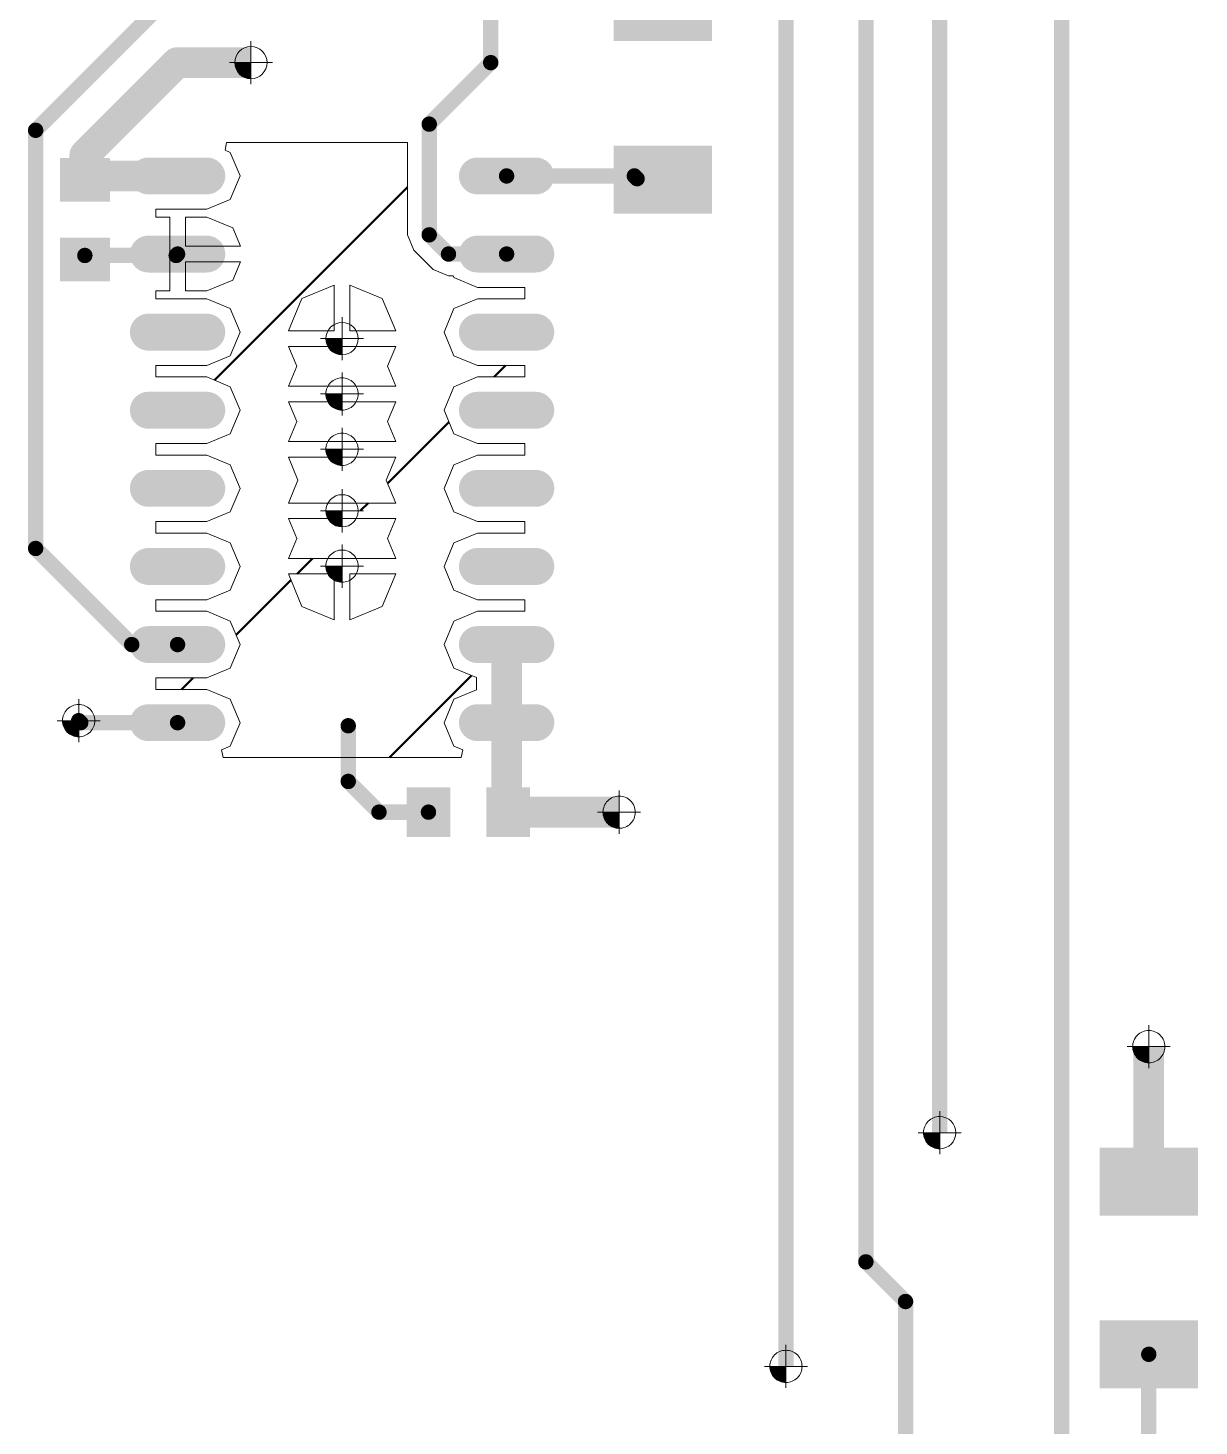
# Paper-space layout 'Layout1' of a CAD drawing. Header units: millimetres. Extents: x 0 to 841, y 0 to 594.
# Drawn here: x 190.11 to 228.19, y 356.93 to 402.39 of the extents above; entities that cross this region are included whole.
import ezdxf

# ---------------------------------------------------------------- set-up
doc = ezdxf.new("R2010")
doc.units = ezdxf.units.MM
doc.layers.get('0').update_dxf_attribs({"lineweight": 50})
for name, color, linetype in [('PDF _Геометрия', 7, 'Continuous'), ('PDF _Сплошная заливка', 7, 'Continuous'), ('TopLayer', 1, 'Continuous')]:
    doc.layers.add(name, color=color, linetype=linetype)

psp = doc.layouts.get("Layout1")

# ---------------------------------------------------------------- hatches: boundary and pattern name
h = psp.add_hatch()
h.set_pattern_fill('ANSI31', color=256, scale=2)
h.set_pattern_definition([(45, (-3061.2675, -2336.6747), (-4.490128, 4.490128), [])])
h.paths.add_polyline_path([(263.012, 501.629), (263.012, 502.521), (262.904, 502.521), (262.904, 503.055), (265.012, 503.055), (265.012, 503.563), (262.904, 503.563), (262.904, 504.097), (263.012, 504.097), (263.012, 504.845), (262.762, 505.012), (261.712, 504.577), (260.488, 505.084), (260.349, 505.418), (260.099, 505.418), (259.847, 504.809), (260.156, 504.063), (258.956, 504.063, -0.109718), (259.012, 503.809, -0.109718), (258.956, 503.555), (260.156, 503.555), (259.719, 502.501), (258.666, 502.065), (258.666, 503.265, -0.222109), (258.158, 503.265), (258.158, 502.065), (257.412, 502.374), (256.666, 502.065), (256.666, 503.265, -0.222109), (256.158, 503.265), (256.158, 502.065), (255.412, 502.374), (254.666, 502.065), (254.666, 503.265, -0.222109), (254.158, 503.265), (254.158, 502.065), (253.105, 502.501), (252.669, 503.555), (253.869, 503.555, -0.109718), (253.812, 503.809, -0.109718), (253.869, 504.063), (252.669, 504.063), (252.978, 504.809), (252.669, 505.555), (253.869, 505.555, -0.109718), (253.812, 505.809, -0.109718), (253.869, 506.063), (252.669, 506.063), (252.897, 506.614), (252.869, 506.656), (252.587, 506.629), (252.237, 505.784), (251.012, 505.277), (250.22, 505.605), (249.92, 505.605), (249.92, 505.563), (247.812, 505.563), (247.812, 505.055), (249.92, 505.055), (249.92, 504.521), (249.812, 504.521), (249.812, 502.629), (249.812, 500.629), (249.812, 499.629), (247.869, 499.629), (247.812, 499.605), (247.412, 499.605), (247.412, 496.809), (250.209, 496.809), (250.209, 497.209), (250.232, 497.265), (250.232, 499.209), (262.592, 499.209), (262.592, 497.265), (262.616, 497.209), (262.616, 496.809), (265.412, 496.809), (265.412, 499.605), (265.012, 499.605), (264.955, 499.629), (263.012, 499.629)])
h.paths.add_polyline_path([(263.012, 511.989), (264.955, 511.989), (265.012, 512.012), (265.412, 512.012), (265.412, 512.296), (265.204, 512.435), (264.958, 512.333), (263.734, 512.84), (263.226, 514.065), (263.448, 514.601), (263.309, 514.809), (262.616, 514.809), (262.616, 514.409), (262.592, 514.352), (262.592, 512.409), (258.7, 512.409), (258.7, 512.301), (258.166, 512.301), (258.166, 514.409), (257.658, 514.409), (257.658, 512.301), (257.616, 512.301), (257.616, 512.001), (257.944, 511.209), (257.437, 509.984), (256.832, 509.733), (256.832, 509.483), (257.412, 509.243), (258.158, 509.552), (258.158, 508.352, -0.222109), (258.666, 508.352), (258.666, 509.552), (259.719, 509.116), (260.156, 508.063), (258.956, 508.063, -0.109718), (259.012, 507.809, -0.109718), (258.956, 507.555), (260.156, 507.555), (259.905, 506.949), (259.947, 506.882), (260.228, 506.907), (260.488, 507.533), (261.712, 508.04), (262.762, 507.605), (262.783, 507.607), (263.012, 507.772), (263.012, 509.629)])
h.paths.add_polyline_path([(254.48, 511.209), (254.891, 512.201), (254.752, 512.409), (250.232, 512.409), (250.232, 514.352), (250.209, 514.409), (250.209, 514.809), (247.412, 514.809), (247.412, 512.012), (247.812, 512.012), (247.869, 511.989), (249.812, 511.989), (249.812, 509.629), (249.812, 508.468), (250.02, 508.329), (251.012, 508.74), (252.237, 508.233), (252.353, 507.953), (252.623, 507.953), (253.105, 509.116), (254.158, 509.552), (254.158, 508.352, -0.222109), (254.666, 508.352), (254.666, 509.552), (255.412, 509.243), (255.793, 509.401), (255.793, 509.651), (254.988, 509.984)])
h.paths.add_polyline_path([(203.958, 381.574), (203.641, 382.34), (203.958, 383.105), (204.724, 383.422), (206.262, 383.422), (206.262, 383.797), (204.724, 383.797), (203.958, 384.114), (203.641, 384.88), (203.958, 385.645), (204.724, 385.962), (206.262, 385.962), (206.262, 386.337), (204.724, 386.337), (203.958, 386.654), (203.641, 387.42), (203.958, 388.185), (204.724, 388.502), (206.262, 388.502), (206.262, 388.877), (204.724, 388.877), (203.958, 389.194), (203.641, 389.96), (203.958, 390.725), (204.724, 391.042), (206.262, 391.042), (206.262, 391.417), (204.724, 391.417), (203.958, 391.734), (203.641, 392.5), (203.958, 393.265), (204.724, 393.582), (206.262, 393.582), (206.262, 393.957), (204.724, 393.957), (203.958, 394.274), (203.933, 394.336), (203.784, 394.336), (203.286, 394.542), (202.661, 395.168), (202.455, 395.665), (202.455, 398.665), (196.57, 398.665), (196.52, 398.415), (196.689, 398.345), (197.006, 397.58), (196.689, 396.814), (195.924, 396.497), (194.262, 396.497), (194.262, 396.239), (194.72, 396.239), (194.72, 395.04), (194.812, 395.04, -0.169966), (194.865, 395.102, -0.766507), (195.099, 395.04), (195.624, 395.04, -0.257933), (195.764, 395.294), (195.228, 395.294), (195.228, 396.239), (195.924, 396.239), (196.772, 395.888), (197.018, 395.294), (196.083, 395.294, -0.257933), (196.224, 395.04, -0.257916), (196.083, 394.786), (197.018, 394.786), (196.772, 394.192), (195.924, 393.84), (195.228, 393.84), (195.228, 394.786), (195.764, 394.786, -0.257916), (195.624, 395.04), (195.099, 395.04, -0.267396), (195.036, 394.932, -0.766507), (194.803, 394.994), (194.72, 394.994), (194.72, 393.84), (194.262, 393.84), (194.262, 393.582), (195.924, 393.582), (196.689, 393.265), (197.006, 392.5), (196.689, 391.734), (195.924, 391.417), (194.262, 391.417), (194.262, 391.042), (195.924, 391.042), (196.689, 390.725), (197.006, 389.96), (196.689, 389.194), (195.924, 388.877), (194.262, 388.877), (194.262, 388.502), (195.924, 388.502), (196.689, 388.185), (197.006, 387.42), (196.689, 386.654), (195.924, 386.337), (194.262, 386.337), (194.262, 385.962), (195.924, 385.962), (196.689, 385.645), (197.006, 384.88), (196.689, 384.114), (195.924, 383.797), (194.262, 383.797), (194.262, 383.422), (195.924, 383.422), (196.689, 383.105), (197.006, 382.34), (196.689, 381.574), (195.924, 381.257), (194.262, 381.257), (194.262, 380.882), (195.924, 380.882), (196.689, 380.565), (197.006, 379.8), (196.689, 379.034), (196.401, 378.915), (196.451, 378.665), (200.524, 378.665), (200.524, 379.575, -0.414214), (200.399, 379.7, -1), (200.649, 379.7, -0.414214), (200.524, 379.575), (200.524, 378.665), (204.196, 378.665), (204.246, 378.915), (203.958, 379.034), (203.641, 379.8), (203.958, 380.565), (204.699, 380.872), (204.699, 381.267)])
h.paths.add_polyline_path([(200.578, 383.146), (200.578, 384.346, -0.222109), (200.07, 384.346), (200.07, 383.146), (199.016, 383.582), (198.58, 384.636), (199.78, 384.636, -0.109718), (199.724, 384.89, -0.109718), (199.78, 385.144), (198.58, 385.144), (198.848, 385.79), (198.58, 386.436), (199.78, 386.436, -0.109718), (199.724, 386.69, -0.109718), (199.78, 386.944), (198.58, 386.944), (198.889, 387.69), (198.58, 388.436), (199.78, 388.436, -0.109718), (199.724, 388.69, -0.109718), (199.78, 388.944), (198.58, 388.944), (198.848, 389.59), (198.58, 390.236), (199.78, 390.236, -0.109718), (199.724, 390.49, -0.109718), (199.78, 390.744), (198.58, 390.744), (198.848, 391.39), (198.58, 392.036), (199.78, 392.036, -0.109718), (199.724, 392.29, -0.109718), (199.78, 392.544), (198.58, 392.544), (199.016, 393.597), (200.07, 394.033), (200.07, 392.833, -0.222109), (200.578, 392.833), (200.578, 394.033), (201.631, 393.597), (202.067, 392.544), (200.867, 392.544, -0.109718), (200.924, 392.29, -0.109718), (200.867, 392.036), (202.067, 392.036), (201.8, 391.39), (202.067, 390.744), (200.867, 390.744, -0.109718), (200.924, 390.49, -0.109718), (200.867, 390.236), (202.067, 390.236), (201.8, 389.59), (202.067, 388.944), (200.867, 388.944, -0.109718), (200.924, 388.69, -0.109718), (200.867, 388.436), (202.067, 388.436), (201.758, 387.69), (202.067, 386.944), (200.867, 386.944, -0.109718), (200.924, 386.69, -0.109718), (200.867, 386.436), (202.067, 386.436), (201.8, 385.79), (202.067, 385.144), (200.867, 385.144, -0.109718), (200.924, 384.89, -0.109718), (200.867, 384.636), (202.067, 384.636), (201.631, 383.582)], flags=16)
h.paths.add_polyline_path([(199.974, 384.89, -1), (200.674, 384.89, -1)], flags=0)
h.paths.add_polyline_path([(199.974, 386.69, -1), (200.674, 386.69, -1)], flags=0)
h.paths.add_polyline_path([(199.974, 388.69, -1), (200.674, 388.69, -1)], flags=0)
h.paths.add_polyline_path([(199.974, 390.49, -1), (200.674, 390.49, -1)], flags=0)
h.paths.add_polyline_path([(199.974, 392.29, -1), (200.674, 392.29, -1)], flags=0)
at = {"layer": 'PDF _Сплошная заливка', "transparency": 33554559}
for points in [[(196.833, 401.265, 0.414259), (197.358, 400.74), (197.358, 400.74), (197.358, 400.74), (197.358, 401.265), (197.358, 401.265)], [(199.799, 392.29, 0.198848), (199.952, 391.918), (199.952, 391.918, 0.198848), (200.324, 391.765), (200.324, 391.765), (200.324, 391.765), (200.324, 392.29), (200.324, 392.29)], [(199.799, 390.489, 0.19888), (199.952, 390.118), (199.952, 390.118, 0.198969), (200.324, 389.965), (200.324, 389.965), (200.324, 389.965), (200.324, 390.489), (200.324, 390.489)], [(199.799, 388.689, 0.19888), (199.952, 388.318), (199.952, 388.318, 0.198956), (200.324, 388.164), (200.324, 388.164), (200.324, 388.164), (200.324, 388.689), (200.324, 388.689)], [(199.799, 386.69, 0.198848), (199.952, 386.318), (199.952, 386.318, 0.198848), (200.324, 386.165), (200.324, 386.165), (200.324, 386.165), (200.324, 386.69), (200.324, 386.69)], [(199.799, 384.89, 0.198898), (199.952, 384.518), (199.952, 384.518, 0.198848), (200.324, 384.365), (200.324, 384.365), (200.324, 384.365), (200.324, 384.89), (200.324, 384.89)], [(191.233, 379.865, 0.414259), (191.758, 379.34), (191.758, 379.34), (191.758, 379.34), (191.758, 379.865), (191.758, 379.865)], [(208.809, 376.889, 0.414186), (209.334, 376.364), (209.334, 376.364), (209.334, 376.364), (209.334, 376.889), (209.334, 376.889)], [(226.033, 369.265, 0.414158), (226.558, 368.74), (226.558, 368.74), (226.558, 368.74), (226.558, 369.265), (226.558, 369.265)], [(219.233, 366.465, 0.414158), (219.758, 365.94), (219.758, 365.94), (219.758, 365.94), (219.758, 366.465), (219.758, 366.465)], [(214.233, 358.865, 0.414208), (214.758, 358.34), (214.758, 358.34), (214.758, 358.34), (214.758, 358.865), (214.758, 358.865)]]:
    psp.add_hatch(color=7, dxfattribs=at).paths.add_polyline_path(points)

# ---------------------------------------------------------------- linework, layer by layer
at = {"layer": 'PDF _Геометрия', "lineweight": 9}
for points in [[(197.358, 400.565), (197.358, 401.965)], [(198.059, 401.265), (196.658, 401.265)], [(200.323, 391.589), (200.323, 392.99)], [(201.023, 392.289), (199.623, 392.289)], [(200.323, 389.79), (200.323, 391.19)], [(201.023, 390.49), (199.623, 390.49)], [(200.323, 387.99), (200.323, 389.39)], [(201.023, 388.69), (199.623, 388.69)], [(200.323, 385.989), (200.323, 387.39)], [(201.023, 386.689), (199.623, 386.689)], [(200.323, 384.19), (200.323, 385.59)], [(201.023, 384.89), (199.623, 384.89)], [(191.758, 379.165), (191.758, 380.565)], [(192.459, 379.865), (191.058, 379.865)], [(209.333, 376.189), (209.333, 377.589)], [(210.033, 376.889), (208.633, 376.889)], [(226.558, 368.565), (226.558, 369.965)], [(227.258, 369.265), (225.858, 369.265)], [(219.758, 365.765), (219.758, 367.165)], [(220.459, 366.465), (219.058, 366.465)], [(214.758, 358.165), (214.758, 359.565)], [(215.458, 358.865), (214.058, 358.865)]]:
    psp.add_lwpolyline(points, dxfattribs=at)
for points in [[(197.883, 401.265, 0.414036), (197.358, 401.79, 0.414036), (196.833, 401.265, 0.413811), (197.358, 400.74, 0.413811)], [(200.848, 392.289, 0.414036), (200.323, 392.815, 0.414036), (199.798, 392.289, 0.413811), (200.323, 391.764, 0.413811)], [(200.848, 390.49, 0.414315), (200.323, 391.015, 0.414315), (199.798, 390.49, 0.414315), (200.323, 389.965, 0.414315)], [(200.848, 388.69, 0.414315), (200.323, 389.215, 0.414315), (199.798, 388.69, 0.414315), (200.323, 388.165, 0.414315)], [(200.848, 386.689, 0.414036), (200.323, 387.215, 0.414036), (199.798, 386.689, 0.413811), (200.323, 386.164, 0.413811)], [(200.848, 384.89, 0.414315), (200.323, 385.415, 0.414315), (199.798, 384.89, 0.414315), (200.323, 384.365, 0.414315)], [(192.283, 379.865, 0.414315), (191.758, 380.39, 0.414315), (191.233, 379.865, 0.414315), (191.758, 379.34, 0.414315)], [(209.858, 376.889, 0.414315), (209.333, 377.414, 0.414315), (208.808, 376.889, 0.414315), (209.333, 376.364, 0.414315)], [(227.083, 369.265, 0.414315), (226.558, 369.79, 0.414315), (226.033, 369.265, 0.414315), (226.558, 368.74, 0.414315)], [(220.284, 366.465, 0.414036), (219.758, 366.99, 0.414315), (219.233, 366.465, 0.414315), (219.758, 365.94, 0.414036)], [(215.283, 358.865, 0.414315), (214.758, 359.39, 0.414315), (214.233, 358.865, 0.414315), (214.758, 358.34, 0.414315)]]:
    psp.add_lwpolyline(points, format="xyb", close=True, dxfattribs=at)
at = {"layer": 'TopLayer', "lineweight": 20}
for p, q in [((196.52, 398.415), (196.57, 398.665)), ((196.689, 398.345), (196.52, 398.415)), ((196.57, 398.665), (202.455, 398.665)), ((197.006, 397.58), (196.689, 398.345)), ((202.455, 398.665), (202.455, 395.665)), ((196.689, 396.814), (197.006, 397.58)), ((194.262, 396.239), (194.262, 396.497)), ((194.262, 396.497), (195.924, 396.497)), ((195.924, 396.497), (196.689, 396.814)), ((194.72, 396.239), (194.262, 396.239)), ((194.72, 395.04), (194.72, 396.239)), ((195.924, 396.239), (195.228, 396.239)), ((195.228, 396.239), (195.228, 395.294)), ((196.772, 395.888), (195.924, 396.239)), ((197.018, 395.294), (196.772, 395.888)), ((202.455, 395.665), (202.661, 395.168)), ((195.228, 395.294), (197.018, 395.294)), ((202.661, 395.168), (203.286, 394.542)), ((194.72, 393.84), (194.72, 395.04)), ((197.018, 394.786), (195.228, 394.786)), ((195.228, 394.786), (195.228, 393.84)), ((196.772, 394.192), (197.018, 394.786)), ((203.286, 394.542), (203.784, 394.336)), ((203.784, 394.336), (203.933, 394.336)), ((203.933, 394.336), (203.958, 394.274)), ((203.958, 394.274), (204.724, 393.957)), ((194.262, 393.582), (194.262, 393.84)), ((194.262, 393.84), (194.72, 393.84)), ((195.228, 393.84), (195.924, 393.84)), ((195.924, 393.84), (196.772, 394.192)), ((200.07, 394.033), (199.016, 393.597)), ((200.07, 392.544), (200.07, 394.033)), ((201.631, 393.597), (200.578, 394.033)), ((200.578, 394.033), (200.578, 392.544)), ((204.724, 393.957), (206.262, 393.957)), ((206.262, 393.957), (206.262, 393.582)), ((195.924, 393.582), (194.262, 393.582)), ((196.689, 393.265), (195.924, 393.582)), ((199.016, 393.597), (198.58, 392.544)), ((202.067, 392.544), (201.631, 393.597)), ((204.724, 393.582), (203.958, 393.265)), ((206.262, 393.582), (204.724, 393.582)), ((197.006, 392.5), (196.689, 393.265)), ((203.958, 393.265), (203.641, 392.5)), ((196.689, 391.734), (197.006, 392.5)), ((198.58, 392.544), (200.07, 392.544)), ((200.578, 392.544), (202.067, 392.544)), ((203.641, 392.5), (203.958, 391.734)), ((202.067, 392.036), (198.58, 392.036)), ((198.58, 392.036), (198.848, 391.39)), ((201.8, 391.39), (202.067, 392.036)), ((195.924, 391.417), (196.689, 391.734)), ((203.958, 391.734), (204.724, 391.417)), ((194.262, 391.042), (194.262, 391.417)), ((194.262, 391.417), (195.924, 391.417)), ((195.924, 391.042), (194.262, 391.042)), ((196.689, 390.725), (195.924, 391.042)), ((198.848, 391.39), (198.58, 390.744)), ((202.067, 390.744), (201.8, 391.39)), ((204.724, 391.042), (203.958, 390.725)), ((204.724, 391.417), (206.262, 391.417)), ((206.262, 391.042), (204.724, 391.042)), ((206.262, 391.417), (206.262, 391.042)), ((197.006, 389.96), (196.689, 390.725)), ((198.58, 390.744), (202.067, 390.744)), ((203.958, 390.725), (203.641, 389.96)), ((202.067, 390.236), (198.58, 390.236)), ((198.58, 390.236), (198.848, 389.59)), ((201.8, 389.59), (202.067, 390.236)), ((196.689, 389.194), (197.006, 389.96)), ((203.641, 389.96), (203.958, 389.194)), ((198.848, 389.59), (198.58, 388.944)), ((202.067, 388.944), (201.8, 389.59)), ((194.262, 388.502), (194.262, 388.877)), ((194.262, 388.877), (195.924, 388.877)), ((195.924, 388.877), (196.689, 389.194)), ((198.58, 388.944), (202.067, 388.944)), ((203.958, 389.194), (204.724, 388.877)), ((204.724, 388.877), (206.262, 388.877)), ((206.262, 388.877), (206.262, 388.502)), ((195.924, 388.502), (194.262, 388.502)), ((196.689, 388.185), (195.924, 388.502)), ((202.067, 388.436), (198.58, 388.436)), ((198.58, 388.436), (198.889, 387.69)), ((201.758, 387.69), (202.067, 388.436)), ((204.724, 388.502), (203.958, 388.185)), ((206.262, 388.502), (204.724, 388.502)), ((197.006, 387.42), (196.689, 388.185)), ((203.958, 388.185), (203.641, 387.42)), ((196.689, 386.654), (197.006, 387.42)), ((198.889, 387.69), (198.58, 386.944)), ((202.067, 386.944), (201.758, 387.69)), ((203.641, 387.42), (203.958, 386.654)), ((198.58, 386.944), (202.067, 386.944)), ((195.924, 386.337), (196.689, 386.654)), ((203.958, 386.654), (204.724, 386.337)), ((194.262, 385.962), (194.262, 386.337)), ((194.262, 386.337), (195.924, 386.337)), ((202.067, 386.436), (198.58, 386.436)), ((198.58, 386.436), (198.848, 385.79)), ((201.8, 385.79), (202.067, 386.436)), ((204.724, 386.337), (206.262, 386.337)), ((206.262, 386.337), (206.262, 385.962)), ((195.924, 385.962), (194.262, 385.962)), ((196.689, 385.645), (195.924, 385.962)), ((197.006, 384.88), (196.689, 385.645)), ((198.848, 385.79), (198.58, 385.144)), ((202.067, 385.144), (201.8, 385.79)), ((203.958, 385.645), (203.641, 384.88)), ((204.724, 385.962), (203.958, 385.645)), ((206.262, 385.962), (204.724, 385.962)), ((198.58, 385.144), (202.067, 385.144)), ((196.689, 384.114), (197.006, 384.88)), ((203.641, 384.88), (203.958, 384.114)), ((200.07, 384.636), (198.58, 384.636)), ((198.58, 384.636), (199.016, 383.582)), ((200.07, 383.146), (200.07, 384.636)), ((202.067, 384.636), (200.578, 384.636)), ((200.578, 384.636), (200.578, 383.146)), ((201.631, 383.582), (202.067, 384.636)), ((194.262, 383.422), (194.262, 383.797)), ((194.262, 383.797), (195.924, 383.797)), ((195.924, 383.797), (196.689, 384.114)), ((203.958, 384.114), (204.724, 383.797)), ((204.724, 383.797), (206.262, 383.797)), ((206.262, 383.797), (206.262, 383.422)), ((195.924, 383.422), (194.262, 383.422)), ((196.689, 383.105), (195.924, 383.422)), ((199.016, 383.582), (200.07, 383.146)), ((200.578, 383.146), (201.631, 383.582)), ((204.724, 383.422), (203.958, 383.105)), ((206.262, 383.422), (204.724, 383.422)), ((197.006, 382.34), (196.689, 383.105)), ((203.958, 383.105), (203.641, 382.34)), ((196.689, 381.574), (197.006, 382.34)), ((203.641, 382.34), (203.958, 381.574)), ((195.924, 381.257), (196.689, 381.574)), ((203.958, 381.574), (204.699, 381.267)), ((194.262, 380.882), (194.262, 381.257)), ((194.262, 381.257), (195.924, 381.257)), ((204.699, 381.267), (204.699, 380.872)), ((195.924, 380.882), (194.262, 380.882)), ((196.689, 380.565), (195.924, 380.882)), ((197.006, 379.8), (196.689, 380.565)), ((203.958, 380.565), (203.641, 379.8)), ((204.699, 380.872), (203.958, 380.565)), ((196.689, 379.034), (197.006, 379.8)), ((203.641, 379.8), (203.958, 379.034)), ((196.401, 378.915), (196.689, 379.034)), ((196.451, 378.665), (196.401, 378.915)), ((203.958, 379.034), (204.246, 378.915)), ((204.246, 378.915), (204.196, 378.665)), ((204.196, 378.665), (196.451, 378.665))]:
    psp.add_line(p, q, dxfattribs=at)
for points, const_width in [([(205.158, 401.265), (205.158, 418.065)], 0.5), ([(219.758, 366.465), (219.758, 417.065)], 0.5), ([(223.728, 351.813), (223.728, 409.835)], 0.5), ([(217.358, 362.265), (217.358, 408.465)], 0.5), ([(190.358, 399.065), (198.158, 406.865)], 0.5), ([(214.758, 358.865), (214.758, 403.865)], 0.5), ([(191.958, 398.265), (194.958, 401.265)], 1), ([(194.958, 401.265), (197.358, 401.265)], 1), ([(203.158, 399.265), (205.158, 401.265)], 0.5), ([(190.358, 385.465), (190.358, 399.065)], 0.5), ([(203.158, 395.665), (203.158, 399.265)], 0.5), ([(191.958, 397.456), (191.958, 398.265)], 1), ([(191.958, 397.456), (192.082, 397.58)], 1), ([(192.082, 397.58), (194.974, 397.58)], 1), ([(195.924, 397.58), (194.024, 397.58)], 1.2), ([(206.624, 397.58), (204.724, 397.58)], 1.2), ([(205.674, 397.58), (209.828, 397.58)], 0.5), ([(209.828, 397.58), (209.918, 397.49)], 0.5), ([(195.924, 395.04), (194.024, 395.04)], 1.2), ([(203.158, 395.665), (203.784, 395.04)], 0.5), ([(206.624, 395.04), (204.724, 395.04)], 1.2), ([(191.958, 394.994), (194.928, 394.994)], 0.5), ([(194.928, 394.994), (194.974, 395.04)], 0.5), ([(203.784, 395.04), (205.674, 395.04)], 0.5), ([(195.924, 392.5), (194.024, 392.5)], 1.2), ([(206.624, 392.5), (204.724, 392.5)], 1.2), ([(195.924, 389.96), (194.024, 389.96)], 1.2), ([(206.624, 389.96), (204.724, 389.96)], 1.2), ([(195.924, 387.42), (194.024, 387.42)], 1.2), ([(206.624, 387.42), (204.724, 387.42)], 1.2), ([(190.358, 385.465), (193.484, 382.34)], 0.5), ([(195.924, 384.88), (194.024, 384.88)], 1.2), ([(206.624, 384.88), (204.724, 384.88)], 1.2), ([(195.924, 382.34), (194.024, 382.34)], 1.2), ([(206.624, 382.34), (204.724, 382.34)], 1.2), ([(205.674, 379.8), (205.674, 382.34)], 1), ([(193.484, 382.34), (194.974, 382.34)], 0.5), ([(191.758, 379.865), (191.824, 379.8)], 0.5), ([(195.924, 379.8), (194.024, 379.8)], 1.2), ([(206.624, 379.8), (204.724, 379.8)], 1.2), ([(205.674, 376.94), (205.674, 379.8)], 1), ([(191.824, 379.8), (194.974, 379.8)], 0.5), ([(200.524, 377.89), (200.524, 379.7)], 0.5), ([(200.524, 377.89), (201.524, 376.89)], 0.5), ([(205.674, 376.94), (205.724, 376.89)], 1), ([(205.724, 376.89), (209.334, 376.89)], 1), ([(201.524, 376.89), (203.133, 376.89)], 0.5), ([(226.558, 364.871), (226.558, 369.265)], 1), ([(217.358, 362.265), (218.648, 360.975)], 0.5), ([(218.648, 351.813), (218.648, 360.975)], 0.5), ([(226.558, 352.745), (226.558, 359.259)], 0.5)]:
    psp.add_lwpolyline(points, dxfattribs=dict(at, const_width=const_width))
for points, const_width in [([(194.708, 401.265, 1), (195.208, 401.265, 1)], 0.5), ([(194.708, 401.265, 1), (195.208, 401.265, 1)], 0.5), ([(205.033, 401.265, 1), (205.283, 401.265, 1)], 0.25), ([(205.033, 401.265, 1), (205.283, 401.265, 1)], 0.25), ([(190.233, 399.065, 1), (190.483, 399.065, 1)], 0.25), ([(190.233, 399.065, 1), (190.483, 399.065, 1)], 0.25), ([(203.033, 399.265, 1), (203.283, 399.265, 1)], 0.25), ([(203.033, 399.265, 1), (203.283, 399.265, 1)], 0.25), ([(191.708, 398.265, 1), (192.208, 398.265, 1)], 0.5), ([(191.708, 398.265, 1), (192.208, 398.265, 1)], 0.5), ([(191.708, 397.456, 1), (192.208, 397.456, 1)], 0.5), ([(191.708, 397.456, 1), (192.208, 397.456, 1)], 0.5), ([(191.832, 397.58, 1), (192.332, 397.58, 1)], 0.5), ([(191.832, 397.58, 1), (192.332, 397.58, 1)], 0.5), ([(193.724, 397.58, 1), (194.324, 397.58, 1)], 0.6), ([(194.724, 397.58, 1), (195.224, 397.58, 1)], 0.5), ([(195.624, 397.58, 1), (196.224, 397.58, 1)], 0.6), ([(204.424, 397.58, 1), (205.024, 397.58, 1)], 0.6), ([(206.324, 397.58, 1), (206.924, 397.58, 1)], 0.6), ([(205.549, 397.58, 1), (205.799, 397.58, 1)], 0.25), ([(209.703, 397.58, 1), (209.953, 397.58, 1)], 0.25), ([(209.703, 397.58, 1), (209.953, 397.58, 1)], 0.25), ([(209.793, 397.49, 1), (210.043, 397.49, 1)], 0.25), ([(193.724, 395.04, 1), (194.324, 395.04, 1)], 0.6), ([(195.624, 395.04, 1), (196.224, 395.04, 1)], 0.6), ([(203.033, 395.665, 1), (203.283, 395.665, 1)], 0.25), ([(203.033, 395.665, 1), (203.283, 395.665, 1)], 0.25), ([(204.424, 395.04, 1), (205.024, 395.04, 1)], 0.6), ([(206.324, 395.04, 1), (206.924, 395.04, 1)], 0.6), ([(191.833, 394.994, 1), (192.083, 394.994, 1)], 0.25), ([(194.803, 394.994, 1), (195.053, 394.994, 1)], 0.25), ([(194.803, 394.994, 1), (195.053, 394.994, 1)], 0.25), ([(194.849, 395.04, 1), (195.099, 395.04, 1)], 0.25), ([(203.659, 395.04, 1), (203.909, 395.04, 1)], 0.25), ([(203.659, 395.04, 1), (203.909, 395.04, 1)], 0.25), ([(205.549, 395.04, 1), (205.799, 395.04, 1)], 0.25), ([(193.724, 392.5, 1), (194.324, 392.5, 1)], 0.6), ([(195.624, 392.5, 1), (196.224, 392.5, 1)], 0.6), ([(204.424, 392.5, 1), (205.024, 392.5, 1)], 0.6), ([(206.324, 392.5, 1), (206.924, 392.5, 1)], 0.6), ([(193.724, 389.96, 1), (194.324, 389.96, 1)], 0.6), ([(195.624, 389.96, 1), (196.224, 389.96, 1)], 0.6), ([(204.424, 389.96, 1), (205.024, 389.96, 1)], 0.6), ([(206.324, 389.96, 1), (206.924, 389.96, 1)], 0.6), ([(193.724, 387.42, 1), (194.324, 387.42, 1)], 0.6), ([(195.624, 387.42, 1), (196.224, 387.42, 1)], 0.6), ([(204.424, 387.42, 1), (205.024, 387.42, 1)], 0.6), ([(206.324, 387.42, 1), (206.924, 387.42, 1)], 0.6), ([(190.233, 385.465, 1), (190.483, 385.465, 1)], 0.25), ([(190.233, 385.465, 1), (190.483, 385.465, 1)], 0.25), ([(193.724, 384.88, 1), (194.324, 384.88, 1)], 0.6), ([(195.624, 384.88, 1), (196.224, 384.88, 1)], 0.6), ([(204.424, 384.88, 1), (205.024, 384.88, 1)], 0.6), ([(206.324, 384.88, 1), (206.924, 384.88, 1)], 0.6), ([(193.724, 382.34, 1), (194.324, 382.34, 1)], 0.6), ([(195.624, 382.34, 1), (196.224, 382.34, 1)], 0.6), ([(204.424, 382.34, 1), (205.024, 382.34, 1)], 0.6), ([(205.424, 382.34, 1), (205.924, 382.34, 1)], 0.5), ([(206.324, 382.34, 1), (206.924, 382.34, 1)], 0.6), ([(193.359, 382.34, 1), (193.609, 382.34, 1)], 0.25), ([(193.359, 382.34, 1), (193.609, 382.34, 1)], 0.25), ([(194.849, 382.34, 1), (195.099, 382.34, 1)], 0.25), ([(191.633, 379.865, 1), (191.883, 379.865, 1)], 0.25), ([(193.724, 379.8, 1), (194.324, 379.8, 1)], 0.6), ([(195.624, 379.8, 1), (196.224, 379.8, 1)], 0.6), ([(204.424, 379.8, 1), (205.024, 379.8, 1)], 0.6), ([(205.424, 379.8, 1), (205.924, 379.8, 1)], 0.5), ([(205.424, 379.8, 1), (205.924, 379.8, 1)], 0.5), ([(206.324, 379.8, 1), (206.924, 379.8, 1)], 0.6), ([(191.699, 379.8, 1), (191.949, 379.8, 1)], 0.25), ([(191.699, 379.8, 1), (191.949, 379.8, 1)], 0.25), ([(194.849, 379.8, 1), (195.099, 379.8, 1)], 0.25), ([(200.399, 379.7, 1), (200.649, 379.7, 1)], 0.25), ([(200.399, 377.89, 1), (200.649, 377.89, 1)], 0.25), ([(200.399, 377.89, 1), (200.649, 377.89, 1)], 0.25), ([(205.424, 376.94, 1), (205.924, 376.94, 1)], 0.5), ([(205.424, 376.94, 1), (205.924, 376.94, 1)], 0.5), ([(205.474, 376.89, 1), (205.974, 376.89, 1)], 0.5), ([(205.474, 376.89, 1), (205.974, 376.89, 1)], 0.5), ([(201.399, 376.89, 1), (201.649, 376.89, 1)], 0.25), ([(201.399, 376.89, 1), (201.649, 376.89, 1)], 0.25), ([(203.008, 376.89, 1), (203.258, 376.89, 1)], 0.25), ([(226.308, 364.871, 1), (226.808, 364.871, 1)], 0.5), ([(217.233, 362.265, 1), (217.483, 362.265, 1)], 0.25), ([(217.233, 362.265, 1), (217.483, 362.265, 1)], 0.25), ([(218.523, 360.975, 1), (218.773, 360.975, 1)], 0.25), ([(218.523, 360.975, 1), (218.773, 360.975, 1)], 0.25), ([(226.433, 359.259, 1), (226.683, 359.259, 1)], 0.25)]:
    psp.add_lwpolyline(points, format="xyb", close=True, dxfattribs=dict(at, const_width=const_width))
for points in [[(212.358, 401.965), (212.358, 404.176), (209.158, 401.965), (209.158, 404.176)], [(212.358, 396.354), (212.358, 398.565), (209.158, 396.354), (209.158, 398.565)], [(192.771, 396.745), (192.771, 398.167), (191.145, 396.745), (191.145, 398.167)], [(192.771, 394.154), (192.771, 395.576), (191.145, 394.154), (191.145, 395.576)], [(202.422, 376.077), (203.844, 376.077), (202.422, 377.702), (203.844, 377.702)], [(205.012, 376.077), (206.435, 376.077), (205.012, 377.702), (206.435, 377.702)], [(224.958, 365.976), (224.958, 363.765), (228.158, 365.976), (228.158, 363.765)], [(224.958, 360.365), (224.958, 358.154), (228.158, 360.365), (228.158, 358.154)]]:
    psp.add_solid(points, dxfattribs=at)

doc.saveas('drawing.dxf')
